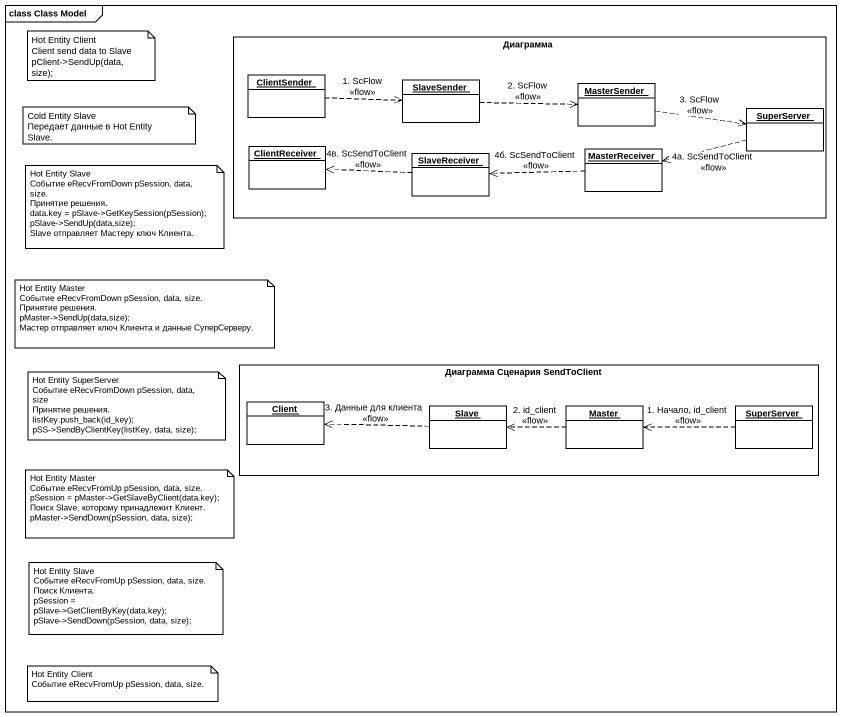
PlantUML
@startuml
mainframe class Class Model
hide circle
hide empty members
rectangle Диаграмма {
  object ClientSender
  object SlaveSender
  object MasterSender
  object SuperServer
  object ClientReceiver
  object SlaveReceiver
  object MasterReceiver
}
rectangle "Диаграмма Сценария SendToClient" as Диаграмма_Сценария {
  object Client
  object Slave
  object Master
  object "SuperServer" as SuperServer_2
}
ClientSender .right.> SlaveSender : 1. ScFlow\n<<flow>>
SlaveSender .right.> MasterSender : 2. ScFlow\n<<flow>>
MasterSender .right.> SuperServer : 3. ScFlow\n<<flow>>
SuperServer .left.> MasterReceiver : 4а. ScSendToClient\n<<flow>>
SlaveReceiver .left.> ClientReceiver : 4в. ScSendToClient\n<<flow>>
MasterReceiver .left.> SlaveReceiver : 4б. ScSendToClient\n<<flow>>
Slave .left.> Client : 3. Данные для клиента\n<<flow>>
Master .left.> Slave : 2. id_client\n<<flow>>
SuperServer_2 .left.> Master : 1. Начало, id_client\n<<flow>>
note as N1
  Hot Entity Client
  Client send data to Slave
  pClient->SendUp(data,size);
end note
note as N2
  Cold Entity Slave
  Передает данные в Hot Entity Slave.
end note
note as N3
  Hot Entity Slave
  Событие eRecvFromDown pSession, data, size.
  Принятие решения.
  data.key = pSlave->GetKeySession(pSession);
  pSlave->SendUp(data,size);
  Slave отправляет Мастеру ключ Клиента.
end note
note as N4
  Hot Entity Master
  Событие eRecvFromDown pSession, data, size.
  Принятие решения.
  pMaster->SendUp(data,size);
  Мастер отправляет ключ Клиента и данные СуперСерверу.
end note
note as N5
  Hot Entity SuperServer
  Событие eRecvFromDown pSession, data, size
  Принятие решения.
  listKey.push_back(id_key);
  pSS->SendByClientKey(listKey, data, size);
end note
note as N6
  Hot Entity Master
  Событие eRecvFromUp pSession, data, size.
  pSession = pMaster->GetSlaveByClient(data.key);
  Поиск Slave, которому принадлежит Клиент.
  pMaster->SendDown(pSession, data, size);
end note
note as N7
  Hot Entity Slave
  Событие eRecvFromUp pSession, data, size.
  Поиск Клиента.
  pSession = pSlave->GetClientByKey(data.key);
  pSlave->SendDown(pSession, data, size);
end note
note as N8
  Hot Entity Client
  Событие eRecvFromUp pSession, data, size.
end note
@enduml
